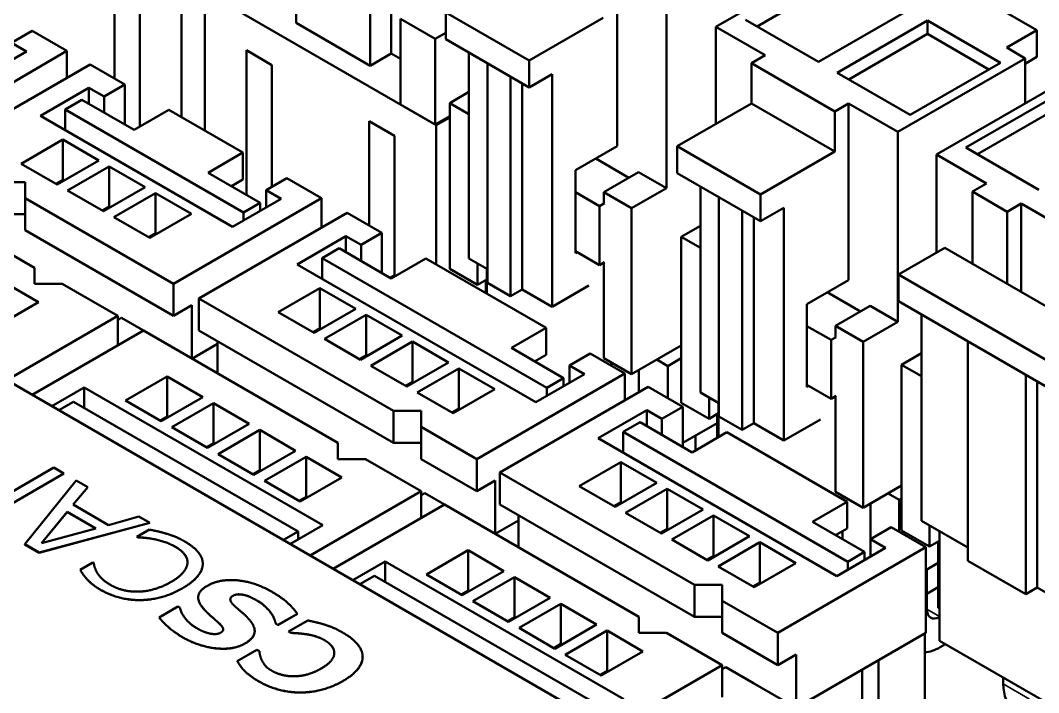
# Model space of a CAD drawing. Header units: millimetres. Extents: x 3118 to 4801, y 919 to 1849.
# Drawn here: x 3982.29 to 4013.39, y 1641.12 to 1661.63 of the extents above; entities that cross this region are included whole.
import ezdxf

# ---------------------------------------------------------------- set-up
doc = ezdxf.new("R2010")
doc.units = ezdxf.units.MM
doc.header["$LTSCALE"] = 1.8
doc.layers.add('외형선(ISO)', color=7, linetype='Continuous', lineweight=50)
doc.layers.add('좁은 외형선(ISO)', color=7, linetype='Continuous', lineweight=35)

msp = doc.modelspace()

# ---------------------------------------------------------------- linework, layer by layer
at = {"layer": '외형선(ISO)'}
for p, q in [((3937.434, 1676.315), (4003.619, 1638.103)), ((4008.908, 1663.888), (4013.334, 1661.332)), ((4007.423, 1663.684), (4003.534, 1661.438)), ((4000.515, 1657.793), (4000.515, 1663.182)), ((3985.163, 1663.047), (3985.163, 1659.863)), ((3987.214, 1662.924), (3987.214, 1658.679)), ((3993.613, 1660.618), (3993.613, 1663.067)), ((3985.941, 1658.393), (3985.941, 1662.598)), ((3990.714, 1661.557), (3990.714, 1662.7)), ((4007.193, 1662.837), (4004.789, 1661.449)), ((3994.992, 1658.434), (3987.921, 1662.516)), ((3987.921, 1662.516), (3987.921, 1658.27)), ((4002.021, 1662.312), (4002.021, 1656.515)), ((4006.663, 1660.367), (4009.421, 1661.959)), ((3992.977, 1660.25), (3992.977, 1661.883)), ((3994.957, 1661.067), (3993.896, 1661.679)), ((3993.896, 1659.067), (3993.896, 1661.679)), ((3995.282, 1661.875), (3995.282, 1661.059)), ((3997.828, 1660.406), (3995.282, 1661.875)), ((4000.09, 1661.712), (3997.828, 1660.406)), ((4004.435, 1661.653), (4006.663, 1660.367)), ((4009.993, 1661.628), (4007.236, 1660.036)), ((4009.993, 1661.22), (4009.993, 1661.628)), ((4012.221, 1660.342), (4009.993, 1661.628)), ((3982.653, 1661.312), (3982.017, 1660.944)), ((3983.714, 1660.7), (3982.653, 1661.312)), ((3990.714, 1661.557), (3992.977, 1660.25)), ((4005.04, 1660.569), (4003.534, 1661.438)), ((4003.534, 1661.438), (4003.534, 1658.475)), ((4013.334, 1661.332), (4012.415, 1660.802)), ((4013.334, 1661.332), (4013.334, 1660.516)), ((3995.282, 1661.255), (3994.957, 1661.067)), ((3994.957, 1661.067), (3994.957, 1658.454)), ((3997.828, 1659.589), (3995.282, 1661.059)), ((4009.993, 1661.22), (4007.589, 1659.832)), ((4011.867, 1660.138), (4009.993, 1661.22)), ((3979.188, 1658.087), (3983.714, 1660.7)), ((3980.991, 1659.822), (3982.476, 1660.679)), ((3982.017, 1660.944), (3982.476, 1660.679)), ((3983.714, 1660.7), (3983.714, 1659.883)), ((3989.194, 1660.72), (3989.194, 1656.311)), ((3989.972, 1660.271), (3989.194, 1660.72)), ((4012.981, 1660.475), (4012.415, 1660.802)), ((3993.613, 1660.618), (3992.977, 1660.25)), ((3993.613, 1660.618), (3993.896, 1660.455)), ((3995.989, 1660.651), (3995.989, 1654.364)), ((3997.828, 1660.406), (3997.828, 1659.589)), ((4005.04, 1660.569), (4004.616, 1660.324)), ((4012.981, 1660.475), (4009.092, 1658.23)), ((4013.334, 1660.516), (4012.981, 1660.312)), ((4012.981, 1659.103), (4012.981, 1660.475)), ((3979.895, 1657.678), (3984.421, 1660.291)), ((3984.421, 1660.291), (3985.481, 1659.679)), ((3989.972, 1656.556), (3989.972, 1660.271)), ((3996.555, 1660.324), (3996.555, 1653.629)), ((4007.161, 1658.854), (4004.616, 1660.324)), ((4004.616, 1660.324), (4004.616, 1659.099)), ((4009.463, 1658.75), (4012.221, 1660.342)), ((3997.262, 1659.916), (3997.262, 1653.22)), ((3997.828, 1659.589), (3998.535, 1659.997)), ((3998.535, 1659.997), (3998.535, 1652.894)), ((4007.236, 1660.036), (4009.463, 1658.75)), ((4014.155, 1659.781), (4010.266, 1657.536)), ((3982.901, 1658.72), (3984.385, 1659.577)), ((3984.845, 1659.311), (3984.385, 1659.577)), ((3984.385, 1659.577), (3984.385, 1659.087)), ((3985.481, 1659.679), (3984.845, 1659.311)), ((3985.481, 1658.454), (3985.481, 1659.679)), ((3995.402, 1659.111), (3995.989, 1659.45)), ((3997.615, 1659.712), (3997.615, 1653.425)), ((3983.657, 1658.911), (3984.173, 1659.209)), ((3985.764, 1658.291), (3984.173, 1659.209)), ((3984.845, 1659.311), (3984.845, 1658.822)), ((3995.402, 1659.111), (3995.402, 1654.049)), ((3995.989, 1658.773), (3995.402, 1659.111)), ((4013.925, 1659.342), (4011.167, 1657.75)), ((3989.102, 1655.768), (3983.657, 1658.911)), ((3983.657, 1658.283), (3983.657, 1658.911)), ((3986.825, 1658.903), (3985.764, 1658.291)), ((3989.088, 1657.597), (3986.825, 1658.903)), ((3994.957, 1658.454), (3993.896, 1659.067)), ((4004.616, 1659.099), (4002.353, 1657.793)), ((4007.161, 1657.629), (4004.616, 1659.099)), ((4007.586, 1659.099), (4007.161, 1658.854)), ((4007.161, 1658.854), (4007.161, 1657.629)), ((4009.092, 1658.23), (4007.586, 1659.099)), ((4007.586, 1653.71), (4007.586, 1659.099)), ((4013.925, 1658.934), (4011.521, 1657.546)), ((3982.901, 1658.72), (3988.77, 1655.331)), ((3992.941, 1658.556), (3992.941, 1655.372)), ((3993.719, 1658.107), (3992.941, 1658.556)), ((3994.957, 1658.454), (3995.402, 1658.711)), ((3995.402, 1658.671), (3994.992, 1658.434)), ((3994.992, 1658.434), (3994.992, 1654.188)), ((4009.092, 1658.23), (4009.092, 1652.432)), ((3983.59, 1657.995), (3982.317, 1657.26)), ((3984.686, 1657.362), (3983.59, 1657.995)), ((3983.59, 1656.77), (3983.59, 1657.995)), ((3993.719, 1653.821), (3993.719, 1658.107)), ((3989.088, 1657.597), (3988.027, 1656.984)), ((3989.088, 1656.78), (3989.088, 1657.597)), ((3999.242, 1657.058), (4000.515, 1657.793)), ((4002.353, 1657.793), (4002.353, 1656.976)), ((4004.899, 1656.323), (4002.353, 1657.793)), ((4007.161, 1657.629), (4004.899, 1656.323)), ((4011.167, 1657.75), (4013.395, 1656.464)), ((3982.317, 1657.26), (3983.413, 1656.627)), ((3983.413, 1656.627), (3984.686, 1657.362)), ((4000.875, 1656.833), (3999.864, 1657.417)), ((4010.266, 1657.536), (4010.266, 1654.547)), ((4011.793, 1656.654), (4010.266, 1657.536)), ((3985.004, 1657.178), (3983.731, 1656.444)), ((3986.1, 1656.546), (3985.004, 1657.178)), ((3985.004, 1655.954), (3985.004, 1657.178)), ((3988.027, 1656.984), (3989.618, 1656.066)), ((3999.242, 1654.527), (3999.242, 1657.058)), ((4000.112, 1656.393), (4001.172, 1657.005)), ((4002.021, 1656.515), (4001.172, 1657.005)), ((4004.899, 1655.507), (4002.353, 1656.976)), ((3982.724, 1654.086), (3978.198, 1656.699)), ((3982.441, 1656.699), (3981.592, 1656.699)), ((3982.441, 1656.209), (3982.441, 1656.699)), ((3983.59, 1656.77), (3983.378, 1656.648)), ((3983.625, 1656.75), (3983.59, 1656.77)), ((3988.734, 1656.576), (3989.088, 1656.78)), ((3990.431, 1656.821), (3989.795, 1656.454)), ((3991.492, 1656.209), (3990.431, 1656.821)), ((4011.793, 1656.654), (4011.369, 1656.409)), ((3983.731, 1656.444), (3984.827, 1655.811)), ((3984.827, 1655.811), (3986.1, 1656.546)), ((3986.418, 1656.362), (3985.146, 1655.627)), ((3987.514, 1655.729), (3986.418, 1656.362)), ((3986.418, 1655.137), (3986.418, 1656.362)), ((3989.795, 1656.454), (3990.254, 1656.188)), ((3989.795, 1656.454), (3989.795, 1655.923)), ((3999.977, 1655.964), (3999.242, 1656.388)), ((4000.96, 1655.903), (4000.112, 1656.393)), ((4000.112, 1656.393), (4000.112, 1656.066)), ((4000.96, 1655.903), (4002.021, 1656.515)), ((4003.06, 1656.568), (4003.06, 1650.281)), ((4004.899, 1656.323), (4004.899, 1655.507)), ((4012.429, 1655.796), (4011.369, 1656.409)), ((4011.369, 1656.409), (4011.369, 1654.204)), ((3982.441, 1656.209), (3986.966, 1653.596)), ((3982.441, 1656.209), (3982.441, 1655.229)), ((3986.966, 1653.596), (3991.492, 1656.209)), ((3988.77, 1655.331), (3990.254, 1656.188)), ((3989.102, 1655.768), (3989.618, 1656.066)), ((3989.618, 1656.066), (3989.618, 1655.821)), ((3991.492, 1656.209), (3991.492, 1655.311)), ((3999.977, 1655.964), (4000.133, 1656.054)), ((4003.626, 1656.241), (4003.626, 1649.546)), ((4012.854, 1656.041), (4012.429, 1655.796)), ((4016.036, 1654.204), (4012.854, 1656.041)), ((4012.854, 1653.347), (4012.854, 1656.041)), ((3982.441, 1655.719), (3981.592, 1655.719)), ((3985.004, 1655.954), (3984.792, 1655.831)), ((3985.04, 1655.933), (3985.004, 1655.954)), ((3986.242, 1654.994), (3987.514, 1655.729)), ((3987.744, 1653.147), (3992.27, 1655.76)), ((3989.102, 1655.523), (3989.102, 1655.768)), ((3992.27, 1655.76), (3993.33, 1655.147)), ((3999.977, 1654.168), (3999.977, 1655.964)), ((4000.96, 1650.84), (4000.96, 1655.903)), ((4004.333, 1655.833), (4004.333, 1649.138)), ((4004.899, 1655.507), (4005.606, 1655.915)), ((4005.606, 1655.915), (4005.606, 1648.811)), ((4012.429, 1653.592), (4012.429, 1655.796)), ((3985.146, 1655.627), (3986.242, 1654.994)), ((4004.687, 1655.629), (4004.687, 1649.342)), ((3982.441, 1655.229), (3986.966, 1652.616)), ((3986.418, 1655.137), (3986.206, 1655.015)), ((3986.454, 1655.117), (3986.418, 1655.137)), ((3993.33, 1655.147), (3992.694, 1654.78)), ((3993.33, 1653.923), (3993.33, 1655.147)), ((4002.473, 1655.029), (4003.06, 1655.368)), ((3990.749, 1654.188), (3992.234, 1655.045)), ((3992.234, 1655.045), (3992.234, 1654.555)), ((3992.694, 1654.78), (3992.234, 1655.045)), ((3992.694, 1654.78), (3992.694, 1654.29)), ((4002.473, 1655.029), (4002.473, 1649.967)), ((4003.06, 1654.69), (4002.473, 1655.029)), ((3991.506, 1654.38), (3992.022, 1654.678)), ((3993.613, 1653.759), (3992.022, 1654.678)), ((3999.977, 1654.168), (3999.242, 1654.592)), ((3999.298, 1654.559), (3999.242, 1654.527)), ((4010.52, 1654.694), (4009.106, 1653.878)), ((4015.823, 1651.632), (4010.52, 1654.694)), ((3998.033, 1649.983), (3990.749, 1654.188)), ((3991.506, 1654.38), (3998.365, 1650.42)), ((3991.506, 1653.751), (3991.506, 1654.38)), ((3994.674, 1654.372), (3993.613, 1653.759)), ((3994.674, 1654.372), (3998.351, 1652.249)), ((3995.989, 1654.364), (3996.555, 1654.037)), ((3996.251, 1653.559), (3996.251, 1654.212)), ((4000.133, 1654.257), (3999.977, 1654.168)), ((4000.112, 1654.245), (4000.112, 1651.33)), ((3982.724, 1654.086), (3982.724, 1653.596)), ((3993.719, 1653.861), (3993.578, 1653.78)), ((3995.402, 1654.049), (3996.251, 1653.559)), ((3996.541, 1653.294), (3996.541, 1654.045)), ((4009.106, 1653.878), (4009.106, 1653.061)), ((4014.409, 1650.816), (4009.106, 1653.878)), ((3982.848, 1653.035), (3981.751, 1653.667)), ((3982.724, 1653.596), (3983.572, 1653.596)), ((3985.269, 1652.616), (3983.572, 1653.596)), ((3986.966, 1652.616), (3986.966, 1653.596)), ((3996.251, 1653.559), (3996.541, 1653.727)), ((3996.505, 1653.706), (3996.505, 1653.314)), ((3997.262, 1653.22), (3996.555, 1653.629)), ((3998.535, 1652.894), (3999.652, 1653.539)), ((4006.313, 1652.975), (4007.586, 1653.71)), ((3990.166, 1652.728), (3991.439, 1653.463)), ((3991.439, 1653.463), (3992.535, 1652.831)), ((3991.439, 1652.239), (3991.439, 1653.463)), ((3997.262, 1653.22), (3997.615, 1653.425)), ((3997.615, 1653.425), (3998.535, 1652.894)), ((4007.946, 1652.751), (4006.935, 1653.335)), ((3981.575, 1652.3), (3982.848, 1653.035)), ((3987.532, 1652.943), (3986.966, 1652.616)), ((3987.532, 1651.31), (3987.532, 1652.943)), ((3993.684, 1649.718), (3987.744, 1653.147)), ((3987.744, 1652.167), (3987.744, 1653.147)), ((4006.313, 1650.444), (4006.313, 1652.975)), ((4007.183, 1652.31), (4008.243, 1652.922)), ((4009.092, 1652.432), (4008.243, 1652.922)), ((4014.409, 1649.999), (4009.106, 1653.061)), ((3985.269, 1652.616), (3981.875, 1650.657)), ((3985.269, 1651.718), (3985.269, 1652.616)), ((3991.262, 1652.096), (3990.166, 1652.728)), ((3992.535, 1652.831), (3991.262, 1652.096)), ((3991.58, 1651.912), (3992.853, 1652.647)), ((3992.853, 1652.647), (3993.949, 1652.014)), ((3992.853, 1651.422), (3992.853, 1652.647)), ((4009.813, 1652.653), (4009.813, 1646.366)), ((3985.375, 1652.555), (3985.269, 1652.494)), ((3985.375, 1652.555), (3986.047, 1652.167)), ((4007.048, 1651.881), (4006.313, 1652.306)), ((4008.031, 1651.82), (4007.183, 1652.31)), ((4007.183, 1652.31), (4007.183, 1651.983)), ((4008.031, 1651.82), (4009.092, 1652.432)), ((3986.047, 1652.167), (3982.653, 1650.208)), ((3986.047, 1652.167), (3985.941, 1652.228)), ((3991.987, 1648.738), (3986.047, 1652.167)), ((3993.684, 1648.738), (3987.744, 1652.167)), ((3991.227, 1652.116), (3991.439, 1652.239)), ((3991.439, 1652.239), (3991.474, 1652.218)), ((3993.949, 1652.014), (3992.676, 1651.279)), ((3998.351, 1652.249), (3997.29, 1651.636)), ((3998.351, 1651.432), (3998.351, 1652.249)), ((4007.048, 1651.881), (4007.204, 1651.971)), ((3988.31, 1651.759), (3987.532, 1651.31)), ((3988.31, 1650.861), (3988.31, 1651.841)), ((3992.676, 1651.279), (3991.58, 1651.912)), ((3992.994, 1651.095), (3994.267, 1651.83)), ((3994.267, 1651.83), (3995.363, 1651.198)), ((3994.267, 1650.606), (3994.267, 1651.83)), ((4000.96, 1650.84), (4002.473, 1651.714)), ((4007.048, 1650.085), (4007.048, 1651.881)), ((4008.031, 1646.758), (4008.031, 1651.82)), ((4011.227, 1651.836), (4011.227, 1645.141)), ((3992.641, 1651.3), (3992.853, 1651.422)), ((3992.853, 1651.422), (3992.888, 1651.402)), ((3997.29, 1651.636), (3998.881, 1650.718)), ((3997.997, 1651.228), (3998.351, 1651.432)), ((3999.694, 1651.473), (3999.058, 1651.106)), ((4000.755, 1650.861), (3999.694, 1651.473)), ((4009.205, 1651.126), (4009.813, 1651.477)), ((3994.091, 1650.463), (3992.994, 1651.095)), ((3995.363, 1651.198), (3994.091, 1650.463)), ((3999.058, 1651.106), (3999.518, 1650.84)), ((3999.058, 1651.106), (3999.058, 1650.575)), ((4000.112, 1651.33), (4000.96, 1650.84)), ((4000.331, 1651.106), (4000.331, 1651.204)), ((4002.063, 1651.085), (4001.724, 1651.281)), ((4002.063, 1651.085), (4002.473, 1651.322)), ((4002.063, 1650.105), (4002.063, 1651.085)), ((4009.205, 1651.126), (4009.205, 1646.064)), ((4009.813, 1650.775), (4009.205, 1651.126)), ((3986.772, 1650.769), (3985.499, 1650.034)), ((3987.868, 1650.136), (3986.772, 1650.769)), ((3986.772, 1649.544), (3986.772, 1650.769)), ((3994.409, 1650.279), (3995.681, 1651.014)), ((3995.681, 1651.014), (3996.778, 1650.381)), ((3995.681, 1649.789), (3995.681, 1651.014)), ((3996.23, 1648.248), (4000.755, 1650.861)), ((3998.033, 1649.983), (3999.518, 1650.84)), ((3998.365, 1650.42), (3998.881, 1650.718)), ((3998.881, 1650.718), (3998.881, 1650.473)), ((4000.755, 1650.861), (4000.755, 1650.044)), ((4001.179, 1650.967), (4001.179, 1650.289)), ((4012.995, 1650.816), (4012.995, 1644.121)), ((3984.244, 1650.432), (3983.254, 1649.861)), ((3991.527, 1646.227), (3984.244, 1650.432)), ((3984.244, 1650.432), (3984.244, 1649.803)), ((3994.055, 1650.483), (3994.267, 1650.606)), ((3994.267, 1650.606), (3994.303, 1650.585)), ((3996.937, 1647.84), (4001.462, 1650.452)), ((3998.365, 1650.175), (3998.365, 1650.42)), ((4001.462, 1650.452), (4002.523, 1649.84)), ((4007.048, 1650.085), (4006.313, 1650.51)), ((4006.369, 1650.477), (4006.313, 1650.444)), ((4013.349, 1650.612), (4013.349, 1644.325)), ((3986.595, 1649.401), (3987.868, 1650.136)), ((3995.505, 1649.646), (3994.409, 1650.279)), ((3996.778, 1650.381), (3995.505, 1649.646)), ((4003.06, 1650.281), (4003.626, 1649.954)), ((4003.322, 1649.477), (4003.322, 1650.13)), ((4007.204, 1650.175), (4007.048, 1650.085)), ((4007.183, 1650.163), (4007.183, 1647.248)), ((3983.912, 1649.995), (3983.466, 1649.738)), ((3983.912, 1649.995), (3990.771, 1646.035)), ((3985.499, 1650.034), (3986.595, 1649.401)), ((3988.186, 1649.952), (3986.913, 1649.218)), ((3989.282, 1649.32), (3988.186, 1649.952)), ((3988.186, 1648.728), (3988.186, 1649.952)), ((3995.469, 1649.667), (3995.681, 1649.789)), ((3995.681, 1649.789), (3995.717, 1649.769)), ((4002.523, 1649.84), (4001.886, 1649.473)), ((4002.473, 1649.967), (4003.322, 1649.477)), ((4002.523, 1648.615), (4002.523, 1649.84)), ((4003.612, 1648.917), (4003.612, 1649.963)), ((3986.772, 1649.544), (3986.56, 1649.422)), ((3986.807, 1649.524), (3986.772, 1649.544)), ((3993.684, 1649.718), (3994.532, 1649.718)), ((3993.684, 1649.718), (3993.684, 1648.738)), ((3994.532, 1649.718), (3994.532, 1649.228)), ((3999.942, 1648.881), (4001.427, 1649.738)), ((4001.427, 1649.738), (4001.427, 1649.248)), ((4001.886, 1649.473), (4001.427, 1649.738)), ((4001.886, 1649.473), (4001.886, 1648.983)), ((4003.322, 1649.477), (4003.612, 1649.644)), ((4003.576, 1649.624), (4003.576, 1648.897)), ((4004.333, 1649.138), (4003.626, 1649.546)), ((3986.913, 1649.218), (3988.009, 1648.585)), ((3988.009, 1648.585), (3989.282, 1649.32)), ((3996.23, 1648.248), (3994.532, 1649.228)), ((3994.532, 1648.248), (3994.532, 1649.228)), ((4000.698, 1649.073), (4001.215, 1649.371)), ((4002.806, 1648.452), (4001.215, 1649.371)), ((4003.576, 1649.346), (4002.523, 1648.738)), ((4004.333, 1649.138), (4004.687, 1649.342)), ((4004.687, 1649.342), (4005.606, 1648.811)), ((4005.606, 1648.811), (4006.723, 1649.456)), ((3989.6, 1649.136), (3988.328, 1648.401)), ((3990.696, 1648.503), (3989.6, 1649.136)), ((3989.6, 1647.911), (3989.6, 1649.136)), ((4007.225, 1644.676), (3999.942, 1648.881)), ((4000.698, 1649.073), (4007.557, 1645.113)), ((4000.698, 1648.444), (4000.698, 1649.073)), ((4003.866, 1649.064), (4002.806, 1648.452)), ((4002.905, 1648.509), (4002.905, 1648.958)), ((4003.866, 1649.064), (4007.543, 1646.942)), ((3988.186, 1648.728), (3987.974, 1648.605)), ((3988.222, 1648.707), (3988.186, 1648.728)), ((3991.987, 1648.738), (3991.987, 1648.248)), ((3993.684, 1648.738), (3994.532, 1648.738)), ((3988.328, 1648.401), (3989.424, 1647.768)), ((3989.424, 1647.768), (3990.696, 1648.503)), ((3991.015, 1648.319), (3989.742, 1647.585)), ((3992.111, 1647.687), (3991.015, 1648.319)), ((3991.015, 1647.095), (3991.015, 1648.319)), ((3991.987, 1648.248), (3992.835, 1648.248)), ((3994.532, 1647.268), (3992.835, 1648.248)), ((3996.23, 1647.268), (3994.532, 1648.248)), ((3996.23, 1647.268), (3996.23, 1648.248)), ((3983.316, 1647.989), (3981.184, 1646.758)), ((3983.623, 1647.811), (3983.316, 1647.989)), ((3999.358, 1647.421), (4000.631, 1648.156)), ((4000.631, 1648.156), (4001.727, 1647.523)), ((4000.631, 1646.931), (4000.631, 1648.156)), ((3983.623, 1647.811), (3981.148, 1646.382)), ((3981.148, 1646.382), (3983.623, 1647.811)), ((3983.623, 1647.811), (3983.623, 1647.811)), ((3989.6, 1647.911), (3989.388, 1647.789)), ((3989.636, 1647.891), (3989.6, 1647.911)), ((3990.838, 1646.952), (3992.111, 1647.687)), ((4002.876, 1644.41), (3996.937, 1647.84)), ((3996.937, 1646.86), (3996.937, 1647.84)), ((3983.999, 1647.594), (3982.425, 1645.645)), ((3983.904, 1646.856), (3984.348, 1647.393)), ((3984.348, 1647.392), (3983.904, 1646.856)), ((3984.348, 1647.393), (3983.999, 1647.594)), ((3984.348, 1647.392), (3984.348, 1647.393)), ((3989.742, 1647.585), (3990.838, 1646.952)), ((3996.795, 1647.595), (3996.23, 1647.268)), ((3996.795, 1645.962), (3996.795, 1647.595)), ((4000.454, 1646.788), (3999.358, 1647.421)), ((4001.727, 1647.523), (4000.454, 1646.788)), ((4000.773, 1646.605), (4002.045, 1647.34)), ((4002.045, 1647.34), (4003.141, 1646.707)), ((4002.045, 1646.115), (4002.045, 1647.34)), ((4008.031, 1646.758), (4009.205, 1647.436)), ((3991.015, 1647.095), (3990.802, 1646.972)), ((3991.05, 1647.074), (3991.015, 1647.095)), ((3994.532, 1647.268), (3991.138, 1645.309)), ((3994.532, 1646.452), (3994.532, 1647.268)), ((3994.639, 1647.207), (3994.532, 1647.146)), ((3994.639, 1647.207), (3995.24, 1646.86)), ((4007.183, 1647.248), (4008.031, 1646.758)), ((4007.402, 1647.023), (4007.402, 1647.121)), ((4009.134, 1647.003), (4008.795, 1647.199)), ((4009.134, 1647.003), (4009.205, 1647.044)), ((4009.134, 1646.023), (4009.134, 1647.003)), ((3984.98, 1646.234), (3983.904, 1646.856)), ((3995.24, 1646.86), (3991.845, 1644.9)), ((3995.24, 1646.86), (3995.204, 1646.88)), ((4001.179, 1643.431), (3995.24, 1646.86)), ((4002.876, 1643.431), (3996.937, 1646.86)), ((4000.419, 1646.809), (4000.631, 1646.931)), ((4000.631, 1646.931), (4000.667, 1646.911)), ((4003.141, 1646.707), (4001.869, 1645.972)), ((4007.543, 1646.942), (4006.483, 1646.329)), ((4007.543, 1646.125), (4007.543, 1646.942)), ((4008.25, 1646.884), (4008.25, 1645.798)), ((3982.94, 1645.679), (3983.722, 1646.632)), ((3983.722, 1646.631), (3982.941, 1645.679)), ((3983.722, 1646.632), (3984.593, 1646.129)), ((3983.722, 1646.631), (3983.722, 1646.632)), ((3984.592, 1646.129), (3983.722, 1646.631)), ((3985.908, 1646.492), (3984.98, 1646.234)), ((3986.241, 1646.3), (3985.908, 1646.492)), ((3997.502, 1646.37), (3996.795, 1645.962)), ((3997.502, 1645.554), (3997.502, 1646.533)), ((4001.869, 1645.972), (4000.773, 1646.605)), ((4002.187, 1645.788), (4003.46, 1646.523)), ((4003.46, 1646.523), (4004.556, 1645.89)), ((4003.46, 1645.298), (4003.46, 1646.523)), ((4009.813, 1646.366), (4011.227, 1645.549)), ((3982.865, 1645.391), (3986.241, 1646.3)), ((3986.241, 1646.299), (3982.865, 1645.39)), ((3984.593, 1646.129), (3982.94, 1645.679)), ((3986.237, 1646.094), (3985.851, 1645.872)), ((3986.241, 1646.299), (3986.241, 1646.3)), ((3991.527, 1646.227), (3990.537, 1645.656)), ((4001.833, 1645.992), (4002.045, 1646.115)), ((4002.045, 1646.115), (4002.081, 1646.094)), ((4006.483, 1646.329), (4008.074, 1645.411)), ((4007.19, 1645.921), (4007.543, 1646.125)), ((4008.887, 1646.166), (4008.25, 1645.798)), ((4009.947, 1645.554), (4008.887, 1646.166)), ((4009.205, 1646.064), (4010.053, 1645.574)), ((4010.053, 1645.574), (4010.053, 1646.227)), ((4010.357, 1642.704), (4010.357, 1646.052)), ((3985.851, 1645.872), (3985.875, 1645.858)), ((3985.851, 1645.871), (3985.851, 1645.872)), ((3985.875, 1645.857), (3985.851, 1645.871)), ((3985.875, 1645.857), (3985.875, 1645.858)), ((3990.771, 1646.035), (3990.325, 1645.778)), ((3990.771, 1645.79), (3990.771, 1646.035)), ((4003.283, 1645.155), (4002.187, 1645.788)), ((4004.556, 1645.89), (4003.283, 1645.155)), ((4007.402, 1645.798), (4007.402, 1646.043)), ((4008.25, 1645.798), (4008.71, 1645.533)), ((4008.25, 1645.798), (4008.25, 1645.268)), ((4010.053, 1645.574), (4010.357, 1645.749)), ((3982.425, 1645.645), (3982.865, 1645.391)), ((3982.425, 1645.644), (3982.425, 1645.645)), ((3982.865, 1645.39), (3982.425, 1645.644)), ((3995.964, 1645.462), (3994.692, 1644.727)), ((3997.06, 1644.829), (3995.964, 1645.462)), ((3995.964, 1644.237), (3995.964, 1645.462)), ((4003.601, 1644.972), (4004.874, 1645.707)), ((4004.874, 1645.707), (4005.97, 1645.074)), ((4004.874, 1644.482), (4004.874, 1645.707)), ((4005.422, 1642.941), (4009.947, 1645.554)), ((4007.225, 1644.676), (4008.71, 1645.533)), ((4009.947, 1645.554), (4009.947, 1642.941)), ((4010.322, 1645.729), (4010.322, 1643.704)), ((3982.865, 1645.39), (3982.865, 1645.391)), ((3993.436, 1645.125), (3992.446, 1644.553)), ((4000.72, 1640.92), (3993.436, 1645.125)), ((3993.436, 1645.125), (3993.436, 1644.496)), ((4003.248, 1645.176), (4003.46, 1645.298)), ((4003.46, 1645.298), (4003.495, 1645.278)), ((4007.557, 1645.113), (4008.074, 1645.411)), ((4008.074, 1645.411), (4008.074, 1645.166)), ((4012.995, 1644.121), (4011.227, 1645.141)), ((3984.506, 1645.095), (3984.116, 1644.87)), ((3984.116, 1644.869), (3984.116, 1644.87)), ((3984.53, 1645.081), (3984.506, 1645.095)), ((3987.861, 1645.048), (3987.861, 1645.049)), ((3995.788, 1644.094), (3997.06, 1644.829)), ((4004.697, 1644.339), (4003.601, 1644.972)), ((4005.97, 1645.074), (4004.697, 1644.339)), ((4007.557, 1644.868), (4007.557, 1645.113)), ((4010.322, 1645.076), (4009.947, 1644.859)), ((4009.976, 1643.667), (4009.976, 1644.876)), ((3993.104, 1644.688), (3992.659, 1644.431)), ((3993.104, 1644.688), (3999.963, 1640.728)), ((3994.692, 1644.727), (3995.788, 1644.094)), ((3997.379, 1644.645), (3996.106, 1643.91)), ((3998.475, 1644.012), (3997.379, 1644.645)), ((3997.379, 1643.42), (3997.379, 1644.645)), ((3995.964, 1644.237), (3995.752, 1644.114)), ((3996, 1644.217), (3995.964, 1644.237)), ((4002.876, 1644.41), (4003.725, 1644.41)), ((4002.876, 1644.41), (4002.876, 1643.431)), ((4003.725, 1644.41), (4003.725, 1643.921)), ((4004.662, 1644.359), (4004.874, 1644.482)), ((4004.874, 1644.482), (4004.909, 1644.461)), ((4009.976, 1644.133), (4010.322, 1644.333)), ((4012.995, 1644.121), (4013.349, 1644.325)), ((4013.349, 1644.325), (4015.116, 1643.304)), ((3987.721, 1644.025), (3987.721, 1644.026)), ((3989.152, 1644.093), (3989.152, 1644.094)), ((3996.106, 1643.91), (3997.202, 1643.278)), ((3997.202, 1643.278), (3998.475, 1644.012)), ((4005.422, 1642.941), (4003.725, 1643.921)), ((4003.725, 1642.941), (4003.725, 1643.921)), ((3987.098, 1643.745), (3986.528, 1643.416)), ((3987.166, 1643.706), (3987.098, 1643.745)), ((3998.793, 1643.829), (3997.52, 1643.094)), ((3999.889, 1643.196), (3998.793, 1643.829)), ((3998.793, 1642.604), (3998.793, 1643.829)), ((4010.357, 1643.684), (4010.322, 1643.704)), ((3986.528, 1643.415), (3986.528, 1643.416)), ((3990.158, 1643.184), (3990.75, 1643.526)), ((3990.75, 1643.525), (3990.158, 1643.183)), ((3991.07, 1643.323), (3990.478, 1642.981)), ((3990.75, 1643.525), (3990.75, 1643.526)), ((3997.379, 1643.42), (3997.166, 1643.298)), ((3997.414, 1643.4), (3997.379, 1643.42)), ((4001.179, 1643.431), (4001.179, 1642.941)), ((4002.876, 1643.431), (4003.725, 1643.431)), ((3989.447, 1642.998), (3989.447, 1642.999)), ((3990.088, 1643.225), (3990.158, 1643.184)), ((3990.088, 1643.224), (3990.088, 1643.225)), ((3990.158, 1643.183), (3990.088, 1643.224)), ((3990.158, 1643.183), (3990.158, 1643.184)), ((3990.478, 1642.981), (3990.544, 1642.943)), ((3990.478, 1642.98), (3990.478, 1642.981)), ((3990.544, 1642.942), (3990.478, 1642.98)), ((3990.544, 1642.942), (3990.544, 1642.943)), ((3997.52, 1643.094), (3998.616, 1642.461)), ((3998.616, 1642.461), (3999.889, 1643.196)), ((4000.207, 1643.012), (3998.934, 1642.277)), ((4001.303, 1642.379), (4000.207, 1643.012)), ((4000.207, 1641.787), (4000.207, 1643.012)), ((4001.179, 1642.941), (4002.028, 1642.941)), ((4003.725, 1641.961), (4002.028, 1642.941)), ((4005.422, 1641.961), (4003.725, 1642.941)), ((4005.422, 1641.961), (4005.422, 1642.941)), ((4009.947, 1642.941), (4005.988, 1640.655)), ((3991.005, 1642.902), (3991.005, 1642.903)), ((4009.912, 1642.92), (4009.912, 1637.409)), ((4016.948, 1638.899), (4010.357, 1642.704)), ((3989.516, 1642.426), (3988.916, 1642.08)), ((3989.589, 1642.384), (3989.516, 1642.426)), ((3998.793, 1642.604), (3998.581, 1642.481)), ((3998.828, 1642.584), (3998.793, 1642.604)), ((4000.03, 1641.645), (4001.303, 1642.379)), ((4010.379, 1642.504), (4010.541, 1642.598)), ((3988.916, 1642.079), (3988.916, 1642.08)), ((3992.745, 1642.212), (3992.745, 1642.213)), ((3998.934, 1642.277), (4000.03, 1641.645)), ((4005.988, 1642.288), (4005.422, 1641.961)), ((4005.988, 1640.655), (4005.988, 1642.288)), ((4008.498, 1639.614), (4008.498, 1642.104)), ((3989.132, 1641.788), (3989.132, 1641.789)), ((4000.207, 1641.787), (3999.995, 1641.665)), ((4000.242, 1641.767), (4000.207, 1641.787)), ((4003.725, 1641.961), (4000.331, 1640.001)), ((4003.725, 1640.981), (4003.725, 1641.961)), ((4003.831, 1641.9), (4003.725, 1641.838)), ((4003.831, 1641.9), (4004.679, 1641.41)), ((4008.003, 1639.899), (4008.003, 1641.818)), ((4005.988, 1640.655), (4004.397, 1641.573)), ((4012.309, 1641.389), (4012.309, 1641.577))]:
    msp.add_line(p, q, dxfattribs=at)
for centre, major_axis, start_param, end_param in [((4010.379, 1643.9), (-0.285, -0.494), 5.497787, 7.015928), ((4010.379, 1643.9), (-0.855, -1.481), 0.389145, 0.785398), ((4013.518, 1642.087), (-0.855, -1.481), 5.497787, 6.283185)]:
    msp.add_ellipse(centre, major_axis=major_axis, ratio=0.57735, start_param=start_param, end_param=end_param, dxfattribs=at)
for points in [[(3986.744, 1645.972), (3986.585, 1646.02), (3986.368, 1646.065), (3986.237, 1646.094)], [(3985.875, 1645.858), (3986.217, 1645.847), (3986.797, 1645.701), (3987.035, 1645.564)], [(3987.035, 1645.563), (3986.797, 1645.7), (3986.217, 1645.846), (3985.875, 1645.857)], [(3987.302, 1645.739), (3987.16, 1645.82), (3986.878, 1645.932), (3986.744, 1645.972)], [(3987.861, 1645.054), (3987.861, 1645.241), (3987.572, 1645.582), (3987.302, 1645.739)], [(3987.035, 1645.564), (3987.207, 1645.465), (3987.401, 1645.217), (3987.395, 1645.078)], [(3984.116, 1644.87), (3984.237, 1644.66), (3984.538, 1644.374), (3984.736, 1644.26)], [(3984.736, 1644.259), (3984.538, 1644.373), (3984.237, 1644.659), (3984.116, 1644.869)], [(3985.039, 1644.409), (3984.811, 1644.541), (3984.564, 1644.863), (3984.53, 1645.081)], [(3987.395, 1645.078), (3987.387, 1644.945), (3987.154, 1644.648), (3986.894, 1644.498)], [(3987.235, 1644.3), (3987.556, 1644.486), (3987.863, 1644.871), (3987.861, 1645.054)], [(3986.894, 1644.498), (3986.643, 1644.353), (3986.136, 1644.207), (3985.896, 1644.201)], [(3989.979, 1644.193), (3989.447, 1644.5), (3988.371, 1644.594), (3988.005, 1644.383)], [(3984.736, 1644.26), (3985.009, 1644.102), (3985.627, 1643.941), (3985.946, 1643.943)], [(3985.946, 1643.943), (3985.627, 1643.94), (3985.009, 1644.101), (3984.736, 1644.259)], [(3985.896, 1644.201), (3985.649, 1644.197), (3985.227, 1644.3), (3985.039, 1644.409)], [(3987.235, 1644.3), (3986.928, 1644.122), (3986.273, 1643.945), (3985.946, 1643.943)], [(3985.946, 1643.943), (3986.273, 1643.946), (3986.928, 1644.123), (3987.235, 1644.3)], [(3988.005, 1644.383), (3987.748, 1644.235), (3987.7, 1643.895), (3987.89, 1643.675)], [(3990.75, 1643.526), (3990.635, 1643.69), (3990.286, 1644.016), (3989.979, 1644.193)], [(3987.89, 1643.674), (3987.721, 1643.869), (3987.721, 1644.025)], [(3988.815, 1643.78), (3988.714, 1643.876), (3988.694, 1644.023), (3988.777, 1644.071)], [(3988.777, 1644.07), (3988.703, 1644.027), (3988.703, 1643.965)], [(3988.777, 1644.071), (3988.863, 1644.121), (3989.049, 1644.118), (3989.152, 1644.094)], [(3989.152, 1644.093), (3989.049, 1644.118), (3988.863, 1644.12), (3988.777, 1644.07)], [(3989.152, 1644.094), (3989.235, 1644.072), (3989.443, 1643.975), (3989.502, 1643.941)], [(3989.502, 1643.94), (3989.443, 1643.974), (3989.235, 1644.071), (3989.152, 1644.093)], [(3989.502, 1643.941), (3989.728, 1643.811), (3990.049, 1643.429), (3990.088, 1643.225)], [(3990.088, 1643.224), (3990.049, 1643.428), (3989.728, 1643.81), (3989.502, 1643.94)], [(3987.694, 1643.077), (3987.467, 1643.207), (3987.197, 1643.55), (3987.166, 1643.706)], [(3987.89, 1643.675), (3987.987, 1643.566), (3988.187, 1643.389), (3988.294, 1643.295)], [(3988.294, 1643.294), (3988.187, 1643.389), (3987.987, 1643.565), (3987.89, 1643.674)], [(3989.268, 1643.363), (3989.175, 1643.468), (3988.922, 1643.681), (3988.815, 1643.78)], [(3986.528, 1643.416), (3986.631, 1643.275), (3987.013, 1642.945), (3987.257, 1642.804)], [(3987.257, 1642.803), (3987.013, 1642.944), (3986.631, 1643.274), (3986.528, 1643.415)], [(3988.294, 1643.295), (3988.459, 1643.15), (3988.504, 1643.003), (3988.405, 1642.946)], [(3989.146, 1642.616), (3989.405, 1642.765), (3989.478, 1643.125), (3989.268, 1643.363)], [(3991.567, 1643.199), (3991.445, 1643.237), (3991.203, 1643.293), (3991.07, 1643.323)], [(3988.057, 1642.928), (3987.954, 1642.952), (3987.775, 1643.03), (3987.694, 1643.077)], [(3988.405, 1642.946), (3988.34, 1642.909), (3988.146, 1642.904), (3988.057, 1642.928)], [(3990.544, 1642.943), (3990.629, 1642.94), (3990.878, 1642.923), (3991.005, 1642.903)], [(3991.005, 1642.902), (3990.878, 1642.922), (3990.629, 1642.94), (3990.544, 1642.942)], [(3992.157, 1642.94), (3991.971, 1643.048), (3991.722, 1643.149), (3991.567, 1643.199)], [(3992.744, 1642.228), (3992.736, 1642.417), (3992.433, 1642.781), (3992.157, 1642.94)], [(3987.257, 1642.804), (3987.744, 1642.523), (3988.801, 1642.417), (3989.146, 1642.616)], [(3989.146, 1642.615), (3988.801, 1642.416), (3987.744, 1642.522), (3987.257, 1642.803)], [(3991.005, 1642.903), (3991.163, 1642.882), (3991.46, 1642.79), (3991.575, 1642.723)], [(3991.575, 1642.723), (3991.46, 1642.789), (3991.163, 1642.881), (3991.005, 1642.902)], [(3991.878, 1642.352), (3991.868, 1642.462), (3991.696, 1642.653), (3991.575, 1642.723)], [(3991.575, 1642.723), (3991.696, 1642.653), (3991.868, 1642.463), (3991.878, 1642.352)], [(3989.664, 1642.108), (3989.627, 1642.189), (3989.595, 1642.334), (3989.589, 1642.384)], [(3991.878, 1642.352), (3991.888, 1642.244), (3991.708, 1641.989), (3991.476, 1641.854)], [(3991.879, 1642.33), (3991.879, 1642.341), (3991.878, 1642.352)], [(3988.916, 1642.08), (3988.952, 1642.021), (3989.053, 1641.872), (3989.132, 1641.789)], [(3989.132, 1641.788), (3989.053, 1641.871), (3988.952, 1642.02), (3988.916, 1642.079)], [(3989.965, 1641.789), (3989.843, 1641.859), (3989.704, 1642.024), (3989.664, 1642.108)], [(3992.136, 1641.471), (3992.452, 1641.653), (3992.751, 1642.038), (3992.744, 1642.228)], [(3989.132, 1641.789), (3989.211, 1641.711), (3989.427, 1641.546), (3989.583, 1641.457)], [(3989.583, 1641.456), (3989.427, 1641.546), (3989.211, 1641.71), (3989.132, 1641.788)], [(3990.625, 1641.618), (3990.427, 1641.62), (3990.098, 1641.712), (3989.965, 1641.789)], [(3991.476, 1641.854), (3991.253, 1641.726), (3990.819, 1641.615), (3990.625, 1641.618)], [(3989.583, 1641.457), (3989.866, 1641.293), (3990.522, 1641.122), (3990.847, 1641.123)], [(3990.847, 1641.122), (3990.522, 1641.121), (3989.866, 1641.293), (3989.583, 1641.456)], [(3990.847, 1641.123), (3991.187, 1641.125), (3991.841, 1641.3), (3992.136, 1641.471)], [(3992.136, 1641.47), (3991.841, 1641.3), (3991.187, 1641.125), (3990.847, 1641.122)]]:
    msp.add_open_spline(points, degree=2, dxfattribs=at)
for points, knots in [([(3987.395, 1645.094), (3987.395, 1645.224), (3987.207, 1645.464), (3987.035, 1645.563)], [0.060304, 0.060304, 0.060304, 1, 2, 2, 2]), ([(3987.861, 1645.048), (3987.861, 1644.867), (3987.556, 1644.485), (3987.235, 1644.3)], [0.012987, 0.012987, 0.012987, 1, 2, 2, 2]), ([(3988.486, 1643.05), (3988.486, 1643.063), (3988.459, 1643.15), (3988.294, 1643.294)], [0.819562, 0.819562, 0.819562, 1, 2, 2, 2]), ([(3989.447, 1642.998), (3989.447, 1642.971), (3989.405, 1642.765), (3989.146, 1642.615)], [0.852459, 0.852459, 0.852459, 1, 2, 2, 2]), ([(3992.745, 1642.212), (3992.745, 1642.029), (3992.452, 1641.652), (3992.136, 1641.47)], [0.038961, 0.038961, 0.038961, 1, 2, 2, 2])]:
    msp.add_open_spline(points, degree=2, knots=knots, dxfattribs=at)
at = {"layer": '좁은 외형선(ISO)'}
for p, q in [((3987.035, 1645.563), (3987.035, 1645.564)), ((3984.736, 1644.259), (3984.736, 1644.26)), ((3987.235, 1644.3), (3987.235, 1644.3)), ((3985.946, 1643.943), (3985.946, 1643.943)), ((3988.777, 1644.07), (3988.777, 1644.071)), ((3989.502, 1643.94), (3989.502, 1643.941)), ((3987.89, 1643.674), (3987.89, 1643.675)), ((4010.357, 1643.447), (4009.976, 1643.667)), ((3988.294, 1643.294), (3988.294, 1643.295)), ((3987.257, 1642.803), (3987.257, 1642.804)), ((3991.575, 1642.723), (3991.575, 1642.723)), ((3989.146, 1642.615), (3989.146, 1642.616)), ((3991.878, 1642.352), (3991.878, 1642.352)), ((3989.583, 1641.456), (3989.583, 1641.457)), ((3992.136, 1641.47), (3992.136, 1641.471)), ((4012.309, 1641.389), (4013.115, 1640.924)), ((3990.847, 1641.122), (3990.847, 1641.123))]:
    msp.add_line(p, q, dxfattribs=at)

doc.saveas('drawing.dxf')
